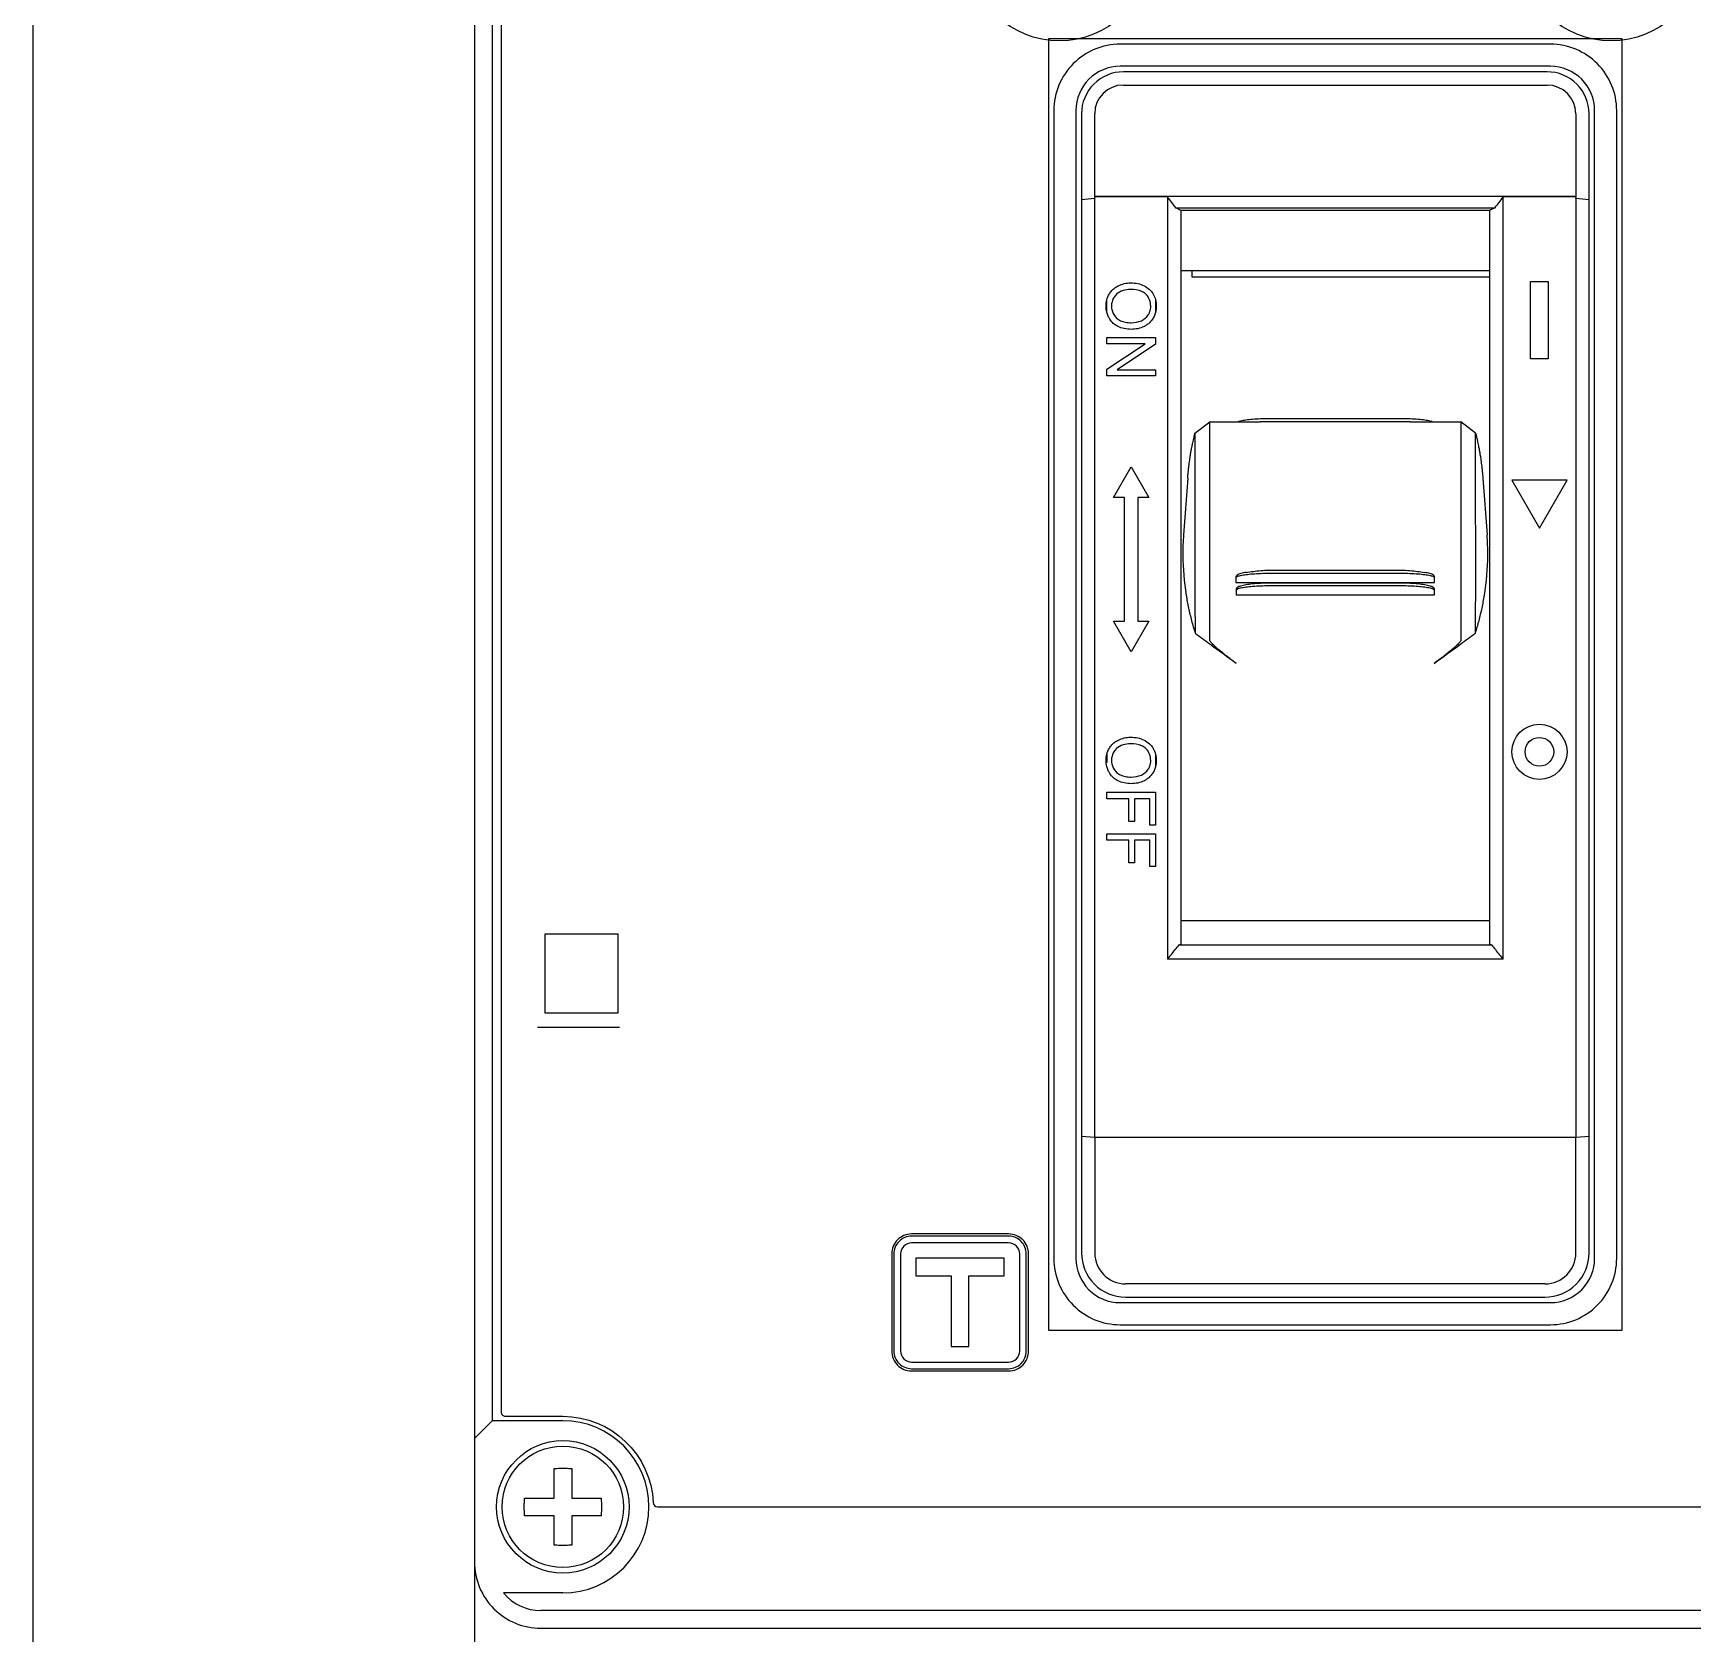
# Model space of a CAD drawing. Header units: millimetres. Extents: x 28713 to 59118, y -54378 to -19615.
# Drawn here: x 37111.3 to 37186.5, y -51756.7 to -51684.2 of the extents above; entities that cross this region are included whole.
import ezdxf

# ---------------------------------------------------------------- set-up
doc = ezdxf.new("R2010")
doc.units = ezdxf.units.MM
doc.header["$LTSCALE"] = 3
doc.layers.add('@.VISIBLE', color=7, linetype='Continuous')
doc.layers.add('equipments', color=2, linetype='Continuous')

msp = doc.modelspace()

# ---------------------------------------------------------------- linework, layer by layer
at = {"layer": '@.VISIBLE'}
msp.add_line((37131.263, -51645.934), (37131.263, -51780.934), dxfattribs=at)
msp.add_lwpolyline([(37229.263, -51650.934), (37229.263, -51775.934, -0.414214), (37224.263, -51780.934), (37116.263, -51780.934, -0.414214), (37111.263, -51775.934), (37111.263, -51650.934, -0.414214), (37116.263, -51645.934), (37224.263, -51645.934, -0.414214)], format="xyb", close=True, dxfattribs=at)
msp.add_lwpolyline([(37183.263, -51684.434), (37157.263, -51684.434), (37157.263, -51742.934), (37183.263, -51742.934)], close=True, dxfattribs=at)
at = {"layer": 'equipments'}
for p, q in [((37132.063, -51673.434), (37132.063, -51747.034)), ((37160.663, -51686.534), (37179.863, -51686.534)), ((37181.163, -51687.834), (37181.163, -51691.577)), ((37159.363, -51734.194), (37159.363, -51691.674)), ((37177.48, -51692.102), (37163.046, -51692.102)), ((37163.263, -51692.213), (37163.263, -51725.457)), ((37177.263, -51725.457), (37177.263, -51692.213)), ((37181.163, -51691.674), (37181.163, -51734.194)), ((37177.263, -51694.948), (37163.263, -51694.948)), ((37159.913, -51696.838), (37159.913, -51696.252)), ((37162.113, -51696.24), (37162.113, -51696.846)), ((37163.904, -51702.308), (37164.575, -51701.784)), ((37164.575, -51701.784), (37166.857, -51701.784)), ((37173.669, -51701.784), (37175.951, -51701.784)), ((37176.622, -51702.308), (37175.951, -51701.784)), ((37163.904, -51702.308), (37163.905, -51704.817)), ((37176.621, -51704.817), (37176.622, -51702.308)), ((37163.577, -51704.337), (37163.386, -51706.905)), ((37163.577, -51704.337), (37163.584, -51704.245)), ((37176.941, -51704.241), (37176.949, -51704.333)), ((37176.949, -51704.337), (37177.14, -51706.905)), ((37176.626, -51708.091), (37176.621, -51704.817)), ((37164.572, -51711.688), (37164.572, -51708.607)), ((37175.954, -51708.606), (37175.954, -51711.688)), ((37159.913, -51716.831), (37159.913, -51717.222)), ((37162.113, -51716.819), (37162.113, -51717.425)), ((37163.263, -51724.368), (37177.263, -51724.368)), ((37177.863, -51726.128), (37162.663, -51726.128)), ((37137.83, -51729.226), (37134.117, -51729.226)), ((37159.363, -51734.194), (37181.163, -51734.194)), ((37156.363, -51743.875), (37156.363, -51739.475)), ((37179.763, -51740.834), (37160.763, -51740.834)), ((37135.263, -51754.834), (37132.566, -51754.834)), ((37206.263, -51755.634), (37134.263, -51755.634))]:
    msp.add_line(p, q, dxfattribs=at)
for points in [[(37156.863, -51645.934), (37131.263, -51645.934), (37131.263, -51753.434, 0.414214), (37134.263, -51756.434)], [(37156.363, -51739.475, 0.414214), (37155.463, -51738.575), (37151.063, -51738.575, 0.414214), (37150.163, -51739.475), (37150.163, -51743.875, 0.414214), (37151.063, -51744.775), (37155.463, -51744.775, 0.414214), (37156.363, -51743.875)], [(37134.263, -51756.434), (37206.263, -51756.434, 0.414213), (37209.263, -51753.434)]]:
    msp.add_lwpolyline(points, format="xyb", dxfattribs=at)
for points in [[(37187.058, -51680.434, 0.40065), (37186.858, -51680.625, -0.954521), (37178.667, -51680.625, 0.40065), (37178.467, -51680.434), (37162.058, -51680.434, 0.40065), (37161.858, -51680.625, -0.954521), (37153.667, -51680.625, 0.40065), (37153.467, -51680.434), (37134.463, -51680.434, 0.414214), (37132.463, -51682.434), (37132.463, -51746.634, 0.414214), (37132.663, -51746.834), (37135.263, -51746.834, -0.40065), (37139.358, -51750.743, 0.40065), (37139.558, -51750.934), (37200.967, -51750.934, 0.40065), (37201.167, -51750.743, -0.40065), (37205.263, -51746.834), (37207.863, -51746.834, 0.414214), (37208.063, -51746.634), (37208.063, -51682.434, 0.414214), (37206.063, -51680.434)], [(37180.013, -51684.684), (37160.513, -51684.684, 0.414214), (37157.513, -51687.684), (37157.513, -51739.684, 0.414214), (37160.513, -51742.684), (37180.013, -51742.684, 0.414214), (37183.013, -51739.684), (37183.013, -51687.684, 0.414214)], [(37180.013, -51685.684), (37160.513, -51685.684, 0.414214), (37158.513, -51687.684), (37158.513, -51739.684, 0.414214), (37160.513, -51741.684), (37180.013, -51741.684, 0.414214), (37182.013, -51739.684), (37182.013, -51687.684, 0.414214)], [(37160.763, -51741.434), (37179.763, -51741.434, 0.414214), (37181.763, -51739.434), (37181.763, -51687.834, 0.414214), (37179.863, -51685.934), (37160.663, -51685.934, 0.414214), (37158.763, -51687.834), (37158.763, -51739.434, 0.414214)], [(37151.063, -51744.675), (37155.463, -51744.675, 0.414214), (37156.263, -51743.875), (37156.263, -51739.475, 0.414214), (37155.463, -51738.675), (37151.063, -51738.675, 0.414214), (37150.263, -51739.475), (37150.263, -51743.875, 0.414214)], [(37151.063, -51744.375), (37155.463, -51744.375, 0.414214), (37155.963, -51743.875), (37155.963, -51739.475, 0.414214), (37155.463, -51738.975), (37151.063, -51738.975, 0.414214), (37150.563, -51739.475), (37150.563, -51743.875, 0.414214)]]:
    msp.add_lwpolyline(points, format="xyb", close=True, dxfattribs=at)
for points in [[(37159.349, -51691.601), (37159.363, -51691.577), (37159.363, -51687.834)], [(37181.177, -51691.601), (37181.163, -51691.577), (37159.363, -51691.577)], [(37181.763, -51691.73), (37181.163, -51691.674), (37181.177, -51691.601), (37177.863, -51691.601)], [(37163.763, -51694.948), (37163.763, -51695.221), (37177.263, -51695.221)], [(37173.671, -51701.784), (37173.263, -51701.785), (37167.263, -51701.785), (37166.856, -51701.784)], [(37175.951, -51701.784), (37175.95, -51704.047), (37175.95, -51704.744)], [(37165.764, -51708.798), (37165.764, -51709.062), (37174.764, -51709.062), (37174.764, -51708.798)], [(37165.765, -51709.36), (37165.765, -51709.623), (37174.765, -51709.623), (37174.765, -51709.36)], [(37163.185, -51725.477), (37177.341, -51725.477), (37177.263, -51725.457)], [(37158.763, -51734.138), (37159.363, -51734.195), (37159.363, -51739.434)], [(37181.163, -51739.434), (37181.163, -51734.195), (37181.763, -51734.138)], [(37135.263, -51747.034), (37132.063, -51747.034), (37131.263, -51747.834)], [(37131.263, -51753.434), (37131.263, -51780.934), (37156.863, -51780.934)]]:
    msp.add_lwpolyline(points, dxfattribs=at)
for points in [[(37179.113, -51695.434), (37179.913, -51695.434), (37179.913, -51698.934), (37179.113, -51698.934)], [(37162.113, -51697.971), (37162.113, -51698.27), (37160.386, -51699.426), (37162.113, -51699.426), (37162.113, -51699.705), (37159.913, -51699.705), (37159.913, -51699.406), (37161.642, -51698.25), (37159.913, -51698.25), (37159.913, -51697.971)], [(37160.213, -51705.216), (37161.013, -51703.83), (37161.813, -51705.216), (37161.313, -51705.216), (37161.313, -51710.816), (37161.813, -51710.816), (37161.013, -51712.201), (37160.213, -51710.816), (37160.713, -51710.816), (37160.713, -51705.216)], [(37180.763, -51704.434), (37178.263, -51704.434), (37179.513, -51706.599)], [(37160.912, -51718.859), (37159.913, -51718.859), (37159.913, -51718.568), (37162.113, -51718.568), (37162.113, -51720.053), (37161.853, -51720.053), (37161.853, -51718.859), (37161.172, -51718.859), (37161.172, -51719.892), (37160.912, -51719.892)], [(37160.912, -51720.737), (37159.913, -51720.737), (37159.913, -51720.446), (37162.113, -51720.446), (37162.113, -51721.93), (37161.853, -51721.93), (37161.853, -51720.737), (37161.172, -51720.737), (37161.172, -51721.769), (37160.912, -51721.769)], [(37134.454, -51724.981), (37137.75, -51724.981), (37137.75, -51728.575), (37134.454, -51728.575)], [(37153.663, -51743.675), (37153.663, -51740.475), (37155.263, -51740.475), (37155.263, -51739.675), (37151.263, -51739.675), (37151.263, -51740.475), (37152.863, -51740.475), (37152.863, -51743.675)]]:
    msp.add_lwpolyline(points, close=True, dxfattribs=at)
for centre, radius in [((37179.513, -51716.734), 1.25), ((37179.513, -51716.734), 0.65), ((37135.263, -51750.934), 3), ((37135.263, -51750.934), 2.75)]:
    msp.add_circle(centre, radius, dxfattribs=at)
for centre, radius, start, end in [((37160.663, -51687.834), 1.3, 90.00299, 179.99671), ((37179.863, -51687.834), 1.3, 0.00328, 89.99701), ((37160.763, -51739.434), 1.4, 180.00576, 269.9952), ((37179.763, -51739.434), 1.4, 270.0048, 359.99569), ((37135.263, -51750.934), 3.9, 270, 90), ((37134.263, -51753.434), 2.2, 219.52081, 270)]:
    msp.add_arc(centre, radius, start, end, dxfattribs=at)
for points, knots in [([(37177.341, -51725.477), (37177.399, -51725.549), (37177.515, -51725.694), (37177.689, -51725.911), (37177.805, -51726.056), (37177.863, -51726.128), (37177.863, -51714.619), (37177.863, -51703.11), (37177.863, -51691.601), (37177.735, -51691.768), (37177.607, -51691.935), (37177.48, -51692.102), (37177.407, -51692.139), (37177.335, -51692.176), (37177.263, -51692.213), (37172.596, -51692.213), (37167.93, -51692.213), (37163.263, -51692.213), (37163.191, -51692.176), (37163.118, -51692.139), (37163.046, -51692.102), (37162.918, -51691.935), (37162.791, -51691.768), (37162.663, -51691.601), (37161.558, -51691.601), (37160.454, -51691.601), (37159.349, -51691.601), (37159.354, -51691.625), (37159.358, -51691.649), (37159.363, -51691.674), (37159.163, -51691.692), (37158.963, -51691.711), (37158.763, -51691.73)], [0, 0, 0, 0, 0.278266, 0.556499, 0.834696, 0.834696, 0.834696, 1.834696, 1.834696, 1.834696, 2.834696, 2.834696, 2.834696, 3.834696, 3.834696, 3.834696, 4.834696, 4.834696, 4.834696, 5.834696, 5.834696, 5.834696, 6.834696, 6.834696, 6.834696, 7.834696, 7.834696, 7.834696, 8.834696, 8.834696, 8.834696, 9.834696, 9.834696, 9.834696, 9.834696]), ([(37162.663, -51691.601), (37162.663, -51703.11), (37162.663, -51714.619), (37162.663, -51726.128), (37162.721, -51726.056), (37162.837, -51725.911), (37163.011, -51725.694), (37163.127, -51725.549), (37163.185, -51725.477), (37163.211, -51725.47), (37163.237, -51725.464), (37163.263, -51725.457)], [0, 0, 0, 0, 1, 1, 1, 1.278197, 1.556429, 1.834696, 1.834696, 1.834696, 2.834696, 2.834696, 2.834696, 2.834696]), ([(37162.115, -51696.248), (37162.093, -51696.163), (37162.059, -51696.08), (37162.014, -51696.004), (37161.981, -51695.948), (37161.942, -51695.896), (37161.899, -51695.848), (37161.881, -51695.827), (37161.861, -51695.808), (37161.842, -51695.789), (37161.7, -51695.655), (37161.51, -51695.566), (37161.319, -51695.527), (37161.209, -51695.504), (37161.096, -51695.495), (37160.984, -51695.495), (37160.796, -51695.495), (37160.604, -51695.539), (37160.435, -51695.621), (37160.378, -51695.648), (37160.324, -51695.681), (37160.273, -51695.719), (37160.223, -51695.756), (37160.176, -51695.798), (37160.134, -51695.845), (37160.093, -51695.89), (37160.056, -51695.939), (37160.025, -51695.991), (37159.972, -51696.077), (37159.933, -51696.171), (37159.909, -51696.268), (37159.886, -51696.359), (37159.875, -51696.453), (37159.875, -51696.547), (37159.875, -51696.64), (37159.886, -51696.734), (37159.909, -51696.823), (37159.917, -51696.854), (37159.926, -51696.884), (37159.936, -51696.914), (37159.956, -51696.972), (37159.981, -51697.028), (37160.01, -51697.081), (37160.051, -51697.156), (37160.103, -51697.226), (37160.163, -51697.287), (37160.19, -51697.314), (37160.219, -51697.339), (37160.249, -51697.362), (37160.3, -51697.401), (37160.354, -51697.435), (37160.411, -51697.464), (37160.593, -51697.557), (37160.805, -51697.599), (37161.01, -51697.599), (37161.211, -51697.599), (37161.419, -51697.559), (37161.6, -51697.47), (37161.61, -51697.465), (37161.62, -51697.46), (37161.63, -51697.454), (37161.676, -51697.43), (37161.72, -51697.402), (37161.761, -51697.371), (37161.81, -51697.335), (37161.855, -51697.293), (37161.896, -51697.247), (37161.937, -51697.201), (37161.974, -51697.151), (37162.005, -51697.097), (37162.037, -51697.044), (37162.064, -51696.988), (37162.086, -51696.93), (37162.098, -51696.897), (37162.108, -51696.864), (37162.117, -51696.83), (37162.141, -51696.739), (37162.152, -51696.643), (37162.152, -51696.549), (37162.152, -51696.448), (37162.141, -51696.346), (37162.115, -51696.248)], [0, 0, 0, 0, 0.264223, 0.264223, 0.264223, 0.458262, 0.458262, 0.458262, 0.540459, 0.540459, 0.540459, 1.124984, 1.124984, 1.124984, 1.461196, 1.461196, 1.461196, 2.024798, 2.024798, 2.024798, 2.213864, 2.213864, 2.213864, 2.401683, 2.401683, 2.401683, 2.584627, 2.584627, 2.584627, 2.884128, 2.884128, 2.884128, 3.165718, 3.165718, 3.165718, 3.444035, 3.444035, 3.444035, 3.538905, 3.538905, 3.538905, 3.72172, 3.72172, 3.72172, 3.977732, 3.977732, 3.977732, 4.092388, 4.092388, 4.092388, 4.283329, 4.283329, 4.283329, 4.89723, 4.89723, 4.89723, 5.500953, 5.500953, 5.500953, 6.500953, 6.500953, 6.500953, 6.655701, 6.655701, 6.655701, 6.839363, 6.839363, 6.839363, 7.024606, 7.024606, 7.024606, 7.210285, 7.210285, 7.210285, 7.314769, 7.314769, 7.314769, 7.598523, 7.598523, 7.598523, 7.901288, 7.901288, 7.901288, 7.901288]), ([(37161.502, -51695.888), (37161.571, -51695.919), (37161.636, -51695.963), (37161.688, -51696.017), (37161.82, -51696.156), (37161.901, -51696.359), (37161.901, -51696.55), (37161.901, -51696.642), (37161.885, -51696.736), (37161.851, -51696.821), (37161.835, -51696.863), (37161.814, -51696.904), (37161.79, -51696.942), (37161.718, -51697.057), (37161.604, -51697.152), (37161.48, -51697.207), (37161.335, -51697.273), (37161.17, -51697.299), (37161.011, -51697.299), (37160.926, -51697.299), (37160.84, -51697.293), (37160.756, -51697.277), (37160.679, -51697.262), (37160.603, -51697.239), (37160.532, -51697.205), (37160.468, -51697.174), (37160.408, -51697.134), (37160.355, -51697.086), (37160.306, -51697.041), (37160.261, -51696.988), (37160.226, -51696.931), (37160.191, -51696.873), (37160.165, -51696.81), (37160.148, -51696.745), (37160.132, -51696.68), (37160.124, -51696.613), (37160.124, -51696.546), (37160.124, -51696.479), (37160.132, -51696.412), (37160.148, -51696.348), (37160.165, -51696.282), (37160.192, -51696.217), (37160.228, -51696.159), (37160.262, -51696.103), (37160.305, -51696.053), (37160.353, -51696.008), (37160.514, -51695.858), (37160.759, -51695.795), (37160.98, -51695.795), (37161.157, -51695.795), (37161.342, -51695.814), (37161.502, -51695.888)], [0, 0, 0, 0, 0.226488, 0.226488, 0.226488, 0.800269, 0.800269, 0.800269, 1.075788, 1.075788, 1.075788, 1.211106, 1.211106, 1.211106, 1.619827, 1.619827, 1.619827, 2.096904, 2.096904, 2.096904, 2.353054, 2.353054, 2.353054, 2.588195, 2.588195, 2.588195, 2.801237, 2.801237, 2.801237, 3.003361, 3.003361, 3.003361, 3.205007, 3.205007, 3.205007, 3.405533, 3.405533, 3.405533, 3.604503, 3.604503, 3.604503, 3.810082, 3.810082, 3.810082, 4.005273, 4.005273, 4.005273, 4.667766, 4.667766, 4.667766, 5.198474, 5.198474, 5.198474, 5.198474]), ([(37164.576, -51704.744), (37164.576, -51704.512), (37164.576, -51704.279), (37164.576, -51704.047), (37164.576, -51703.881), (37164.576, -51703.568), (37164.577, -51703.11), (37164.575, -51702.711), (37164.579, -51702.276), (37164.566, -51702.124), (37164.585, -51701.727), (37164.576, -51701.785)], [0, 0, 0, 0, 1, 1, 1, 1.497215, 1.942607, 2.359192, 2.74347, 3.085643, 3.261952, 3.261952, 3.261952, 3.261952]), ([(37174.65, -51701.779), (37174.621, -51701.769), (37174.513, -51701.743), (37174.301, -51701.705), (37173.997, -51701.675), (37173.644, -51701.655), (37173.393, -51701.651), (37173.263, -51701.651), (37171.263, -51701.651), (37169.263, -51701.651), (37167.263, -51701.651), (37167.134, -51701.651), (37166.883, -51701.655), (37166.529, -51701.675), (37166.225, -51701.705), (37166.014, -51701.743), (37165.905, -51701.769), (37165.877, -51701.779)], [0, 0, 0, 0, 0.091043, 0.332848, 0.644502, 1.006601, 1.395955, 1.395955, 1.395955, 2.395955, 2.395955, 2.395955, 2.785279, 3.147366, 3.459023, 3.700842, 3.791909, 3.791909, 3.791909, 3.791909]), ([(37163.905, -51704.817), (37163.903, -51705.908), (37163.902, -51706.999), (37163.9, -51708.091), (37163.899, -51708.457), (37163.899, -51709.187), (37163.903, -51710.277), (37163.91, -51711.002), (37163.914, -51711.362)], [0, 0, 0, 0, 1, 1, 1, 2.098561, 3.189093, 4.271599, 4.271599, 4.271599, 4.271599]), ([(37164.571, -51708.607), (37164.571, -51708.606), (37164.571, -51708.605), (37164.571, -51708.604), (37164.572, -51708.534), (37164.571, -51708.347), (37164.573, -51707.995), (37164.573, -51707.508), (37164.574, -51706.907), (37164.575, -51706.223), (37164.576, -51705.493), (37164.575, -51704.994), (37164.576, -51704.744)], [0, 0, 0, 0, 1, 1, 1, 1.207921, 1.562706, 2.05655, 2.667993, 3.364802, 4.108906, 4.859596, 4.859596, 4.859596, 4.859596]), ([(37163.386, -51706.905), (37163.364, -51707.207), (37163.332, -51708.123), (37163.408, -51709.041), (37163.506, -51709.646), (37163.537, -51709.839), (37163.609, -51710.224), (37163.745, -51710.797), (37163.855, -51711.175), (37163.914, -51711.362), (37164.134, -51711.523), (37164.354, -51711.684), (37164.574, -51711.846), (37164.975, -51712.14), (37165.377, -51712.435), (37165.779, -51712.73)], [0, 0, 0, 0, 0.910429, 2.747457, 2.747457, 2.747457, 3.334035, 3.922819, 4.513748, 4.513748, 4.513748, 5.513748, 5.513748, 5.513748, 6.513748, 6.513748, 6.513748, 6.513748]), ([(37174.747, -51712.73), (37175.149, -51712.435), (37175.55, -51712.14), (37175.952, -51711.846), (37176.172, -51711.684), (37176.392, -51711.523), (37176.611, -51711.362), (37176.671, -51711.175), (37176.781, -51710.797), (37176.917, -51710.224), (37176.989, -51709.839), (37177.02, -51709.646), (37177.117, -51709.044), (37177.194, -51708.126), (37177.162, -51707.21), (37177.14, -51706.905)], [0, 0, 0, 0, 1, 1, 1, 2, 2, 2, 2.590914, 3.179699, 3.76604, 3.76604, 3.76604, 5.595039, 6.513804, 6.513804, 6.513804, 6.513804]), ([(37165.764, -51708.853), (37165.764, -51708.828), (37165.794, -51708.81), (37165.816, -51708.799), (37165.863, -51708.774), (37165.993, -51708.739), (37166.226, -51708.699), (37166.53, -51708.668), (37166.884, -51708.648), (37167.135, -51708.644), (37167.264, -51708.644), (37169.264, -51708.644), (37171.264, -51708.644), (37173.264, -51708.644), (37173.394, -51708.644), (37173.645, -51708.648), (37173.998, -51708.668), (37174.303, -51708.699), (37174.536, -51708.739), (37174.666, -51708.774), (37174.713, -51708.799), (37174.735, -51708.81), (37174.764, -51708.828), (37174.764, -51708.853)], [0, 0, 0, 0, 0.074671, 0.074671, 0.074671, 0.232891, 0.474696, 0.78635, 1.148449, 1.537802, 1.537802, 1.537802, 2.537802, 2.537802, 2.537802, 2.927127, 3.289214, 3.600871, 3.84269, 4.000925, 4.000925, 4.000925, 4.075604, 4.075604, 4.075604, 4.075604]), ([(37166.231, -51708.608), (37166.333, -51708.591), (37166.552, -51708.556), (37166.896, -51708.519), (37167.139, -51708.51), (37167.264, -51708.51), (37169.264, -51708.51), (37171.264, -51708.51), (37173.264, -51708.51), (37173.389, -51708.51), (37173.633, -51708.519), (37173.977, -51708.556), (37174.196, -51708.591), (37174.298, -51708.608)], [0, 0, 0, 0, 0.309087, 0.66398, 1.03885, 1.03885, 1.03885, 2.03885, 2.03885, 2.03885, 2.413725, 2.768618, 3.077696, 3.077696, 3.077696, 3.077696]), ([(37174.765, -51709.36), (37174.765, -51709.331), (37174.691, -51709.267), (37174.54, -51709.219), (37174.303, -51709.165), (37174, -51709.128), (37173.645, -51709.102), (37173.395, -51709.097), (37173.265, -51709.097), (37171.265, -51709.097), (37169.265, -51709.097), (37167.265, -51709.097), (37167.135, -51709.097), (37166.884, -51709.102), (37166.53, -51709.128), (37166.227, -51709.165), (37165.989, -51709.219), (37165.839, -51709.267), (37165.765, -51709.331), (37165.765, -51709.36)], [0, 0, 0, 0, 0.085447, 0.248239, 0.492271, 0.804981, 1.167504, 1.556762, 1.556762, 1.556762, 2.556762, 2.556762, 2.556762, 2.945993, 3.308503, 3.621215, 3.865262, 4.028069, 4.113524, 4.113524, 4.113524, 4.113524]), ([(37165.765, -51709.414), (37165.765, -51709.389), (37165.847, -51709.338), (37165.989, -51709.303), (37166.228, -51709.259), (37166.53, -51709.23), (37166.885, -51709.21), (37167.135, -51709.206), (37167.265, -51709.206), (37169.265, -51709.206), (37171.265, -51709.206), (37173.265, -51709.206), (37173.395, -51709.206), (37173.645, -51709.21), (37174, -51709.23), (37174.301, -51709.259), (37174.541, -51709.303), (37174.683, -51709.338), (37174.765, -51709.389), (37174.765, -51709.414)], [0, 0, 0, 0, 0.074671, 0.232891, 0.474696, 0.78635, 1.148449, 1.537802, 1.537802, 1.537802, 2.537802, 2.537802, 2.537802, 2.927127, 3.289214, 3.600871, 3.84269, 4.000925, 4.075604, 4.075604, 4.075604, 4.075604]), ([(37160.134, -51716.424), (37160.093, -51716.469), (37160.056, -51716.518), (37160.025, -51716.57), (37159.972, -51716.656), (37159.933, -51716.75), (37159.909, -51716.847), (37159.886, -51716.938), (37159.875, -51717.032), (37159.875, -51717.126), (37159.875, -51717.219), (37159.886, -51717.313), (37159.909, -51717.402), (37159.917, -51717.433), (37159.926, -51717.463), (37159.936, -51717.493), (37159.956, -51717.551), (37159.981, -51717.607), (37160.01, -51717.66), (37160.051, -51717.735), (37160.103, -51717.805), (37160.163, -51717.866), (37160.19, -51717.893), (37160.219, -51717.918), (37160.249, -51717.941), (37160.3, -51717.98), (37160.354, -51718.014), (37160.411, -51718.043), (37160.593, -51718.136), (37160.805, -51718.178), (37161.01, -51718.178), (37161.211, -51718.178), (37161.419, -51718.138), (37161.6, -51718.049), (37161.61, -51718.044), (37161.62, -51718.039), (37161.63, -51718.033), (37161.676, -51718.009), (37161.72, -51717.981), (37161.761, -51717.95), (37161.81, -51717.913), (37161.856, -51717.872), (37161.896, -51717.826), (37161.937, -51717.78), (37161.974, -51717.729), (37162.005, -51717.676), (37162.037, -51717.623), (37162.064, -51717.567), (37162.086, -51717.509), (37162.098, -51717.476), (37162.108, -51717.443), (37162.117, -51717.409), (37162.141, -51717.318), (37162.152, -51717.222), (37162.152, -51717.128), (37162.152, -51717.032), (37162.142, -51716.936), (37162.119, -51716.844), (37162.097, -51716.753), (37162.062, -51716.664), (37162.014, -51716.583), (37161.981, -51716.527), (37161.942, -51716.475), (37161.899, -51716.427), (37161.881, -51716.406), (37161.861, -51716.387), (37161.842, -51716.368), (37161.7, -51716.234), (37161.51, -51716.146), (37161.32, -51716.106), (37161.21, -51716.083), (37161.097, -51716.074), (37160.984, -51716.074), (37160.796, -51716.074), (37160.604, -51716.118), (37160.435, -51716.2), (37160.378, -51716.228), (37160.323, -51716.26), (37160.273, -51716.298), (37160.222, -51716.335), (37160.176, -51716.377), (37160.134, -51716.424)], [0, 0, 0, 0, 0.182881, 0.182881, 0.182881, 0.482383, 0.482383, 0.482383, 0.763972, 0.763972, 0.763972, 1.042284, 1.042284, 1.042284, 1.136968, 1.136968, 1.136968, 1.319974, 1.319974, 1.319974, 1.575993, 1.575993, 1.575993, 1.690655, 1.690655, 1.690655, 1.881582, 1.881582, 1.881582, 2.495483, 2.495483, 2.495483, 3.099207, 3.099207, 3.099207, 4.099207, 4.099207, 4.099207, 4.254228, 4.254228, 4.254228, 4.43789, 4.43789, 4.43789, 4.622814, 4.622814, 4.622814, 4.808474, 4.808474, 4.808474, 4.912975, 4.912975, 4.912975, 5.19673, 5.19673, 5.19673, 5.482375, 5.482375, 5.482375, 5.763442, 5.763442, 5.763442, 5.957705, 5.957705, 5.957705, 6.039936, 6.039936, 6.039936, 6.623955, 6.623955, 6.623955, 6.960687, 6.960687, 6.960687, 7.52429, 7.52429, 7.52429, 7.713778, 7.713778, 7.713778, 7.901238, 7.901238, 7.901238, 7.901238]), ([(37160.148, -51716.927), (37160.165, -51716.861), (37160.192, -51716.796), (37160.228, -51716.738), (37160.262, -51716.682), (37160.305, -51716.632), (37160.353, -51716.587), (37160.514, -51716.437), (37160.759, -51716.374), (37160.98, -51716.374), (37161.157, -51716.374), (37161.341, -51716.393), (37161.502, -51716.467), (37161.571, -51716.498), (37161.636, -51716.542), (37161.688, -51716.596), (37161.82, -51716.735), (37161.901, -51716.938), (37161.901, -51717.129), (37161.901, -51717.221), (37161.885, -51717.315), (37161.851, -51717.4), (37161.835, -51717.442), (37161.814, -51717.483), (37161.79, -51717.521), (37161.718, -51717.636), (37161.604, -51717.731), (37161.48, -51717.786), (37161.335, -51717.852), (37161.17, -51717.878), (37161.011, -51717.878), (37160.926, -51717.878), (37160.84, -51717.872), (37160.756, -51717.856), (37160.68, -51717.841), (37160.603, -51717.818), (37160.533, -51717.784), (37160.468, -51717.753), (37160.408, -51717.713), (37160.355, -51717.665), (37160.306, -51717.62), (37160.261, -51717.568), (37160.226, -51717.51), (37160.191, -51717.453), (37160.165, -51717.389), (37160.148, -51717.324), (37160.132, -51717.259), (37160.124, -51717.192), (37160.124, -51717.125), (37160.124, -51717.058), (37160.132, -51716.991), (37160.148, -51716.927)], [0, 0, 0, 0, 0.20516, 0.20516, 0.20516, 0.400424, 0.400424, 0.400424, 1.062917, 1.062917, 1.062917, 1.593129, 1.593129, 1.593129, 1.820123, 1.820123, 1.820123, 2.393904, 2.393904, 2.393904, 2.669255, 2.669255, 2.669255, 2.804743, 2.804743, 2.804743, 3.213464, 3.213464, 3.213464, 3.690541, 3.690541, 3.690541, 3.946375, 3.946375, 3.946375, 4.181442, 4.181442, 4.181442, 4.394873, 4.394873, 4.394873, 4.596547, 4.596547, 4.596547, 4.798255, 4.798255, 4.798255, 4.999169, 4.999169, 4.999169, 5.198485, 5.198485, 5.198485, 5.198485]), ([(37134.863, -51750.534), (37134.419, -51750.534), (37133.975, -51750.534), (37133.531, -51750.534), (37133.525, -51750.6), (37133.516, -51750.734), (37133.513, -51750.867), (37133.513, -51750.934), (37133.513, -51751.001), (37133.516, -51751.135), (37133.525, -51751.268), (37133.531, -51751.334), (37133.975, -51751.334), (37134.419, -51751.334), (37134.863, -51751.334), (37134.863, -51751.778), (37134.863, -51752.222), (37134.863, -51752.666), (37134.951, -51752.674), (37135.129, -51752.685), (37135.396, -51752.685), (37135.574, -51752.674), (37135.663, -51752.666), (37135.663, -51752.222), (37135.663, -51751.778), (37135.663, -51751.334), (37136.107, -51751.334), (37136.551, -51751.334), (37136.995, -51751.334), (37137.001, -51751.268), (37137.01, -51751.135), (37137.013, -51751.001), (37137.013, -51750.934), (37137.013, -51750.867), (37137.01, -51750.734), (37137.001, -51750.6), (37136.995, -51750.534), (37136.551, -51750.534), (37136.107, -51750.534), (37135.663, -51750.534), (37135.663, -51750.09), (37135.663, -51749.646), (37135.663, -51749.202), (37135.574, -51749.194), (37135.396, -51749.183), (37135.129, -51749.183), (37134.951, -51749.194), (37134.863, -51749.202), (37134.863, -51749.646), (37134.863, -51750.09), (37134.863, -51750.534)], [0, 0, 0, 0, 1, 1, 1, 1.199148, 1.400522, 1.400522, 1.400522, 1.601896, 1.801043, 1.801043, 1.801043, 2.801043, 2.801043, 2.801043, 3.801043, 3.801043, 3.801043, 4.067844, 4.335232, 4.602033, 4.602033, 4.602033, 5.602033, 5.602033, 5.602033, 6.602033, 6.602033, 6.602033, 6.80118, 7.002554, 7.002554, 7.002554, 7.203928, 7.403076, 7.403076, 7.403076, 8.403076, 8.403076, 8.403076, 9.403076, 9.403076, 9.403076, 9.669877, 9.937265, 10.204065, 10.204065, 10.204065, 11.204065, 11.204065, 11.204065, 11.204065])]:
    msp.add_open_spline(points, degree=3, knots=knots, dxfattribs=at)
for points, start_tangent, end_tangent in [([(37163.584, -51704.245), (37163.593, -51704.136), (37163.608, -51703.985), (37163.628, -51703.808), (37163.647, -51703.659), (37163.665, -51703.525), (37163.684, -51703.4), (37163.701, -51703.29), (37163.717, -51703.194), (37163.732, -51703.109), (37163.747, -51703.028), (37163.763, -51702.944), (37163.781, -51702.849), (37163.804, -51702.739), (37163.831, -51702.615), (37163.862, -51702.48), (37163.9, -51702.322), (37163.904, -51702.308)], (0.081795, 0.996649), (0.242681, 0.970106)), ([(37176.622, -51702.308), (37176.633, -51702.352), (37176.668, -51702.498), (37176.7, -51702.637), (37176.726, -51702.76), (37176.749, -51702.87), (37176.768, -51702.968), (37176.784, -51703.053), (37176.798, -51703.134), (37176.812, -51703.215), (37176.827, -51703.306), (37176.844, -51703.41), (37176.861, -51703.527), (37176.879, -51703.657), (37176.897, -51703.804), (37176.916, -51703.967), (37176.932, -51704.128), (37176.941, -51704.241)], (0.2427, -0.970101), (0.082122, -0.996622)), ([(37175.95, -51704.744), (37175.95, -51705.499), (37175.951, -51706.246), (37175.952, -51706.944), (37175.952, -51707.555), (37175.953, -51708.048), (37175.954, -51708.401), (37175.954, -51708.606)], (0.000552, -1), (-0.007722, -0.99997)), ([(37176.611, -51711.362), (37176.622, -51710.28), (37176.626, -51709.189), (37176.626, -51708.091)], (0.01186, 0.99993), (-0.003033, 0.999995)), ([(37166.231, -51708.608), (37165.978, -51708.663), (37165.819, -51708.728), (37165.764, -51708.798)], (-0.986386, -0.164448), (0, -1)), ([(37174.764, -51708.798), (37174.71, -51708.728), (37174.55, -51708.663), (37174.298, -51708.608)], (0, 1), (-0.986386, 0.164447)), ([(37165.779, -51712.73), (37165.537, -51712.549), (37165.326, -51712.386), (37165.145, -51712.242), (37164.993, -51712.117), (37164.869, -51712.01), (37164.77, -51711.92), (37164.694, -51711.847), (37164.639, -51711.788), (37164.602, -51711.744), (37164.58, -51711.711), (37164.573, -51711.688)], (-0.805583, 0.592483), (-0.0053, 0.999986)), ([(37175.953, -51711.688), (37175.945, -51711.711), (37175.924, -51711.744), (37175.887, -51711.788), (37175.832, -51711.847), (37175.756, -51711.92), (37175.657, -51712.01), (37175.533, -51712.117), (37175.381, -51712.242), (37175.2, -51712.386), (37174.989, -51712.549), (37174.747, -51712.73)], (-0.0053, -0.999986), (-0.805583, -0.592483))]:
    msp.add_spline(points, degree=3, dxfattribs=dict(at, start_tangent=start_tangent, end_tangent=end_tangent))

doc.saveas('drawing.dxf')
